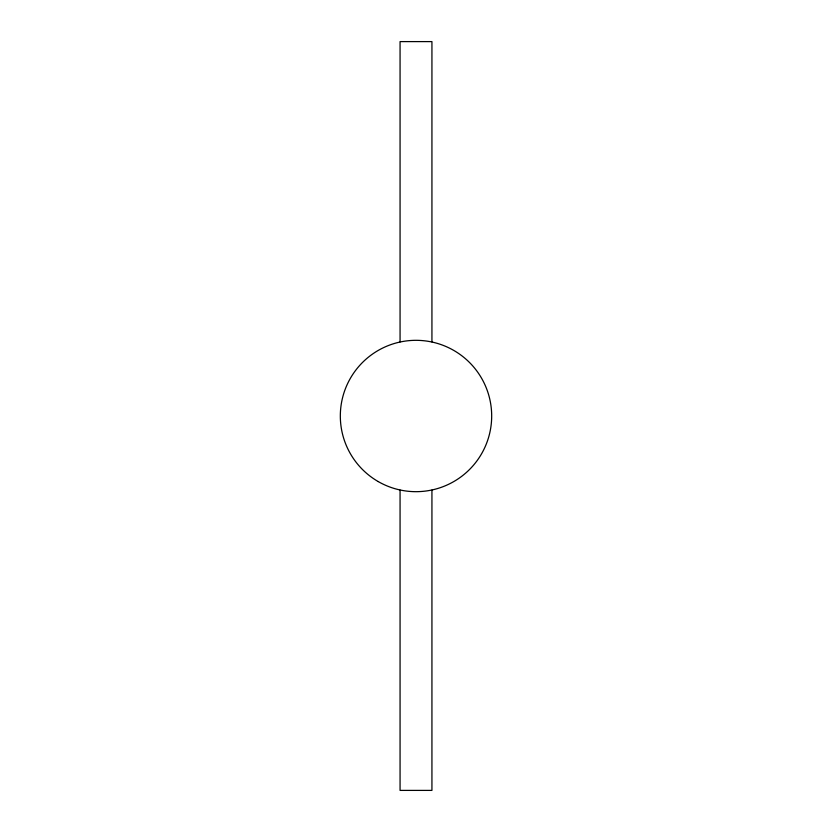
<?xml version="1.0" encoding="UTF-8"?>
<svg xmlns="http://www.w3.org/2000/svg" width="832" height="832" viewBox="0 0 832 832"><rect width="100%" height="100%" fill="white"/><g stroke="black" fill="none" stroke-linecap="round" stroke-linejoin="round"><path stroke-width="1.25" d="M431.933 341.9L431.933 41.6L400.067 41.6L400.067 341.9M431.933 490.1L431.933 790.4L400.067 790.4L400.067 490.1M378.165 481.541A75.681 75.681 0 0 0 491.681 416A75.681 75.681 0 0 0 378.165 350.459A75.681 75.681 0 0 0 378.165 481.541"/></g></svg>
